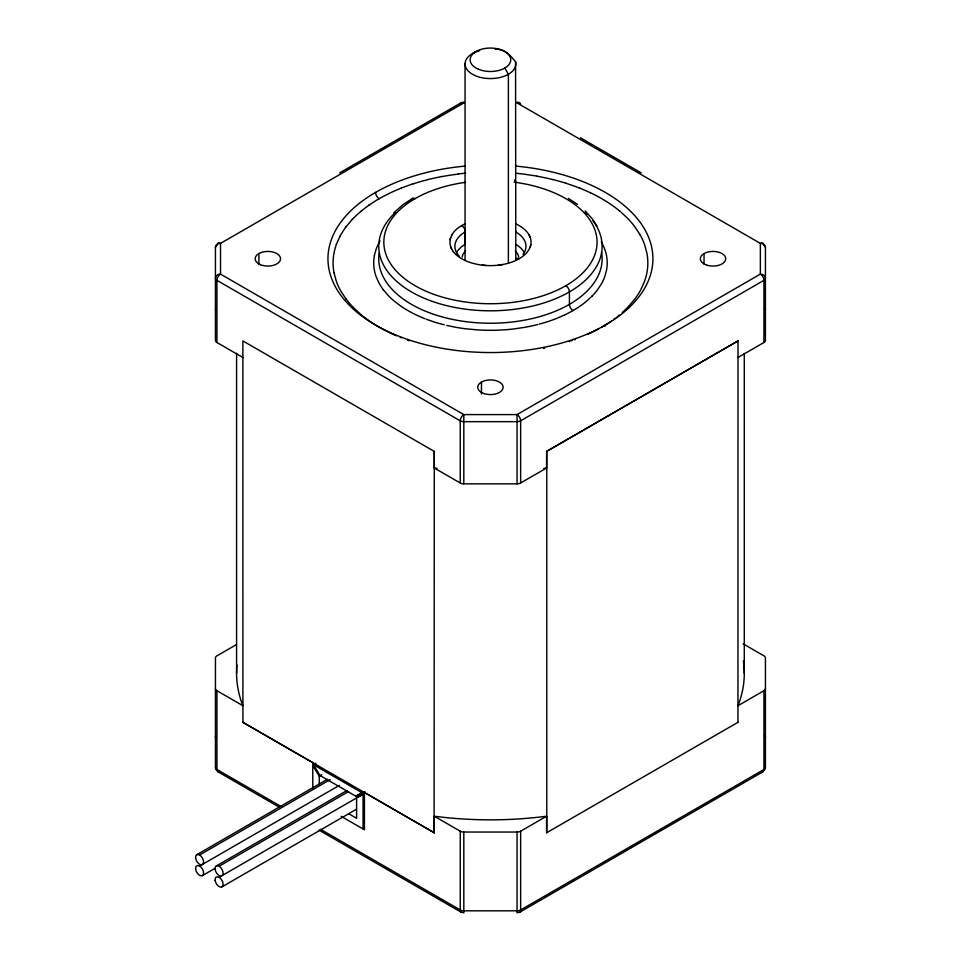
<?xml version="1.0" encoding="UTF-8"?>
<svg xmlns="http://www.w3.org/2000/svg" width="961" height="961" viewBox="0 0 961 961"><rect width="100%" height="100%" fill="white"/><g stroke="black" fill="none" stroke-linecap="round" stroke-linejoin="round"><path stroke-width="1.44" d="M374.37 255.518L376.147 249.079A116.605 67.318 0 0 1 379.139 242.58M450.06 239.601L450.637 237.511M530.808 244.731L530.244 246.833M336.386 244.274L340.134 235.95M546.593 451.418L738 340.915L546.593 451.418L546.593 468.007L520.646 482.975A5.081 2.931 0 0 1 517.054 483.839L463.815 483.839A5.081 2.931 0 0 1 460.235 482.975L434.288 468.007L434.288 451.418L242.881 340.915L242.917 722.384L434.288 832.791L434.288 816.213A253.848 146.552 0 0 0 546.593 816.213L546.593 832.791L738 722.288M451.802 234.928L453.964 231.841A40.182 23.196 0 0 1 460.379 226.388L461.712 225.583A40.314 23.28 0 0 1 465.304 223.745M379.595 241.691L380.063 240.887M345.996 226.808L352.267 219.384M628.602 306.415L634.873 298.991A157.184 90.742 0 0 0 640.747 289.85L644.483 281.513A157.292 90.814 0 0 0 646.885 252.959L644.483 244.274A157.184 90.742 0 0 0 640.158 234.928M592.264 295.892L586.703 301.057A116.593 67.318 0 0 1 573.032 310.547A116.689 67.366 0 0 1 564.648 314.932M393.806 212.789L402.851 204.765L412.509 198.386M360.759 211.408L368.88 205.186M619.34 315.028L618.56 315.664M618.44 315.773L617.25 316.722M615.352 318.175L613.695 319.4M453.208 251.554L454.733 253.356A40.386 23.316 0 0 0 463.118 259.518A40.23 23.22 0 0 0 472.56 263.23L477.905 264.479A40.506 23.388 0 0 0 506.567 263.686L509.81 262.785A40.314 23.28 0 0 0 519.156 258.749L520.49 257.944A40.182 23.196 0 0 0 526.904 252.491L529.067 249.404A40.566 23.424 0 0 0 527.709 232.862L526.135 230.976A40.434 23.34 0 0 0 516.309 224.093M472.488 53.552L476.079 51.486M339.629 172.896L461.28 102.671M463.815 101.986L463.815 102.923L220.525 243.385A5.081 2.931 60 0 0 216.934 245.451A5.081 2.931 0 0 0 215.444 247.53L215.444 340.446A5.081 2.931 0 0 0 216.934 342.512L242.881 357.492M236.394 644.615L216.934 655.846A5.081 2.931 0 0 0 215.444 657.913L215.444 767.407A5.081 2.931 0 0 0 216.934 769.485A5.081 2.931 -60 0 0 219.54 771.971M738 357.492L763.935 342.512A5.081 2.931 0 0 0 765.424 340.446L765.424 247.53A5.081 2.931 0 0 0 763.935 245.451A5.081 2.931 -60 0 0 760.355 243.385L517.054 102.923L517.054 101.986M365.036 791.6L355.81 796.176L320.049 775.527L313.346 764.656L315.857 763.214M315.316 764.175L312.805 765.617L319.268 776.212L319.268 785.005M319.268 776.212L321.779 774.758M196.753 854.725L327.521 779.227M199.588 855.014L330.248 779.575M199.588 866.065L339.305 785.401M216.261 865.993L347.029 790.483M202.435 875.615L215.252 868.215M219.096 866.269L348.471 791.588M355.81 796.176L360.843 793.269M348.879 813.835L356.603 818.292L356.603 797.762L364.135 793.414M219.096 877.321L356.231 798.147M221.943 886.883L356.567 809.162M434.288 816.213L460.235 831.193A5.081 2.931 0 0 0 463.815 832.046L517.054 832.046A5.081 2.931 0 0 0 520.646 831.193L546.593 816.213M765.424 688.653A5.081 2.931 0 0 1 763.935 690.719L738 705.698A253.848 146.552 0 0 0 743.394 661M519.589 912.277L762.89 771.803M356.603 797.762L363.066 794.639L363.066 829.019M564.6 314.968L557.704 318.007M556.599 318.439L556.671 318.415A116.605 67.318 0 0 1 546.365 322.079L539.241 324.145M401.254 188.02L413.398 183.659M575.231 339.449L574.426 339.738M571.591 340.747L572.408 340.47M569.128 341.587L569.945 341.311M537.788 324.518L536.815 324.77A116.605 67.318 0 0 1 525.102 327.269L514.363 328.878A116.689 67.366 0 0 1 477.665 329.911L466.505 328.878A116.593 67.318 0 0 1 454.409 327.028L446.793 325.431M427.933 179.503L441.868 176.464M543.698 348.399L544.635 348.206M502.483 264.563L498.759 265.116M458.193 173.953L465.689 173.16M495.275 49.299C504.057 48.446 510.687 55.534 515.564 61.852L515.805 259.59M486.002 265.476L482.362 265.152M434.288 451.418L434.096 832.767M537.115 176.115L522.688 173.953A157.304 90.814 0 0 0 515.997 173.328M552.947 179.503L565.813 183.131M444.222 324.806L444.054 324.77A116.593 67.318 0 0 1 433.315 321.695L426.179 319.184M424.858 318.68L424.342 318.475A116.689 67.366 0 0 1 400.293 305.73L394.226 301.093A116.605 67.318 0 0 1 387.932 295.183L383.271 289.669M579.615 188.02L590.402 192.717M401.254 337.767L400.232 337.359M396.497 335.797L395.415 335.329M394.695 335.017L393.277 334.38M392.568 334.056L390.466 333.083A157.304 90.814 0 0 1 360.759 314.379L353.192 307.376M580.42 137.783L641.239 172.896M743.189 643.858L763.935 655.846A5.081 2.931 0 0 1 765.424 657.913L765.424 767.407A5.081 2.931 0 0 1 763.935 769.485A5.081 2.931 60 0 1 761.34 771.971M215.444 688.653A5.081 2.931 0 0 0 216.934 690.719L242.881 705.698A253.848 146.552 0 0 1 236.983 665.084M242.881 722.288L312.733 762.614L312.805 788.044M434.288 832.791L364.435 792.465L364.435 829.763L341.167 816.333M313.346 764.656L362.525 793.053M281.645 806.844L216.934 769.485L216.934 690.719M320.469 829.259L460.235 909.947A5.081 2.931 -60 0 0 462.83 912.433M217.991 771.803L278.81 806.928M318.932 830.088L461.28 912.277M568.359 198.386L577.465 204.345M620.121 211.408L620.181 211.468A157.292 90.814 0 0 0 590.438 192.741M621.323 212.441L627.689 218.423A157.184 90.742 0 0 1 634.909 226.892L640.146 234.856M585.153 210.855L592.336 218.892L596.949 226.075M345.948 298.919L340.735 290.931A157.184 90.742 0 0 1 336.398 281.513L333.996 272.84M504.801 68.063L508.381 74.285L508.381 262.473M529.223 235.217L530.196 237.367M451.646 249.127L450.685 246.977M763.935 342.512L763.935 280.336A5.081 2.931 60 0 0 760.355 274.113L760.355 243.385A5.081 4.144 0 0 1 765.424 247.53M763.935 690.719L763.935 769.485L520.646 909.947A5.081 2.931 60 0 1 518.039 912.433M744.282 353.312L744.282 673.289M738 340.915L737.952 722.384M704.041 253.572L704.041 264.011M546.773 451.394L546.773 832.767M520.646 482.975L520.646 420.798A5.081 2.931 60 0 0 517.054 414.587L463.815 414.587L220.525 274.113L220.525 243.385A5.081 4.144 0 0 0 215.444 247.53M520.646 831.193L520.646 909.947A5.081 2.931 0 0 1 517.054 910.812L463.815 910.812A5.081 2.931 0 0 1 460.235 909.947L460.235 831.193M517.054 483.839L517.054 414.587L760.355 274.113A5.081 4.144 0 0 1 765.424 278.258A5.081 2.931 0 0 1 763.935 280.336L520.646 420.798A5.081 2.931 0 0 1 517.054 421.663L463.815 421.663A5.081 2.931 0 0 1 460.235 420.798L216.934 280.336A5.081 2.931 0 0 1 215.444 278.258A5.081 4.144 0 0 1 220.525 274.113A5.081 2.931 -60 0 0 216.934 280.336L216.934 342.512M517.054 832.046L517.054 912.95M481.461 382.07L481.461 394.01M461.712 225.583A5.081 2.931 60 0 1 465.304 231.805L465.304 244.238A35.533 20.517 0 0 0 456.571 252.527M465.052 63.919L465.052 259.578M463.815 483.839L463.815 414.587A5.081 2.931 -60 0 0 460.235 420.798L460.235 482.975M463.815 832.046L463.815 912.95M258.881 253.572L258.881 264.011M236.586 353.312L236.586 673.289M611.436 320.974A157.292 90.814 0 0 1 601.73 327.112M628.614 306.391A157.184 90.742 0 0 1 622.26 312.529M537.283 176.259A157.184 90.742 0 0 1 553.116 179.647M565.933 183.263A157.184 90.742 0 0 1 579.747 188.164M334.032 272.864A157.304 90.814 0 0 1 336.434 244.31M368.904 205.246A157.304 90.814 0 0 1 379.175 198.699A5.081 2.931 60 0 1 375.559 192.428M340.146 236.022A157.184 90.742 0 0 1 346.02 226.88M352.279 219.48A157.184 90.742 0 0 1 360.759 211.504M379.09 198.783A157.184 90.742 0 0 1 401.193 188.164M413.338 183.803A157.184 90.742 0 0 1 427.861 179.659M441.772 176.62A157.184 90.742 0 0 1 458.085 174.121M605.31 325.07A5.081 2.931 60 0 1 605.178 326.139M515.504 166.073A162.457 93.794 0 0 1 626.752 309.778A162.457 93.794 0 0 1 354.116 309.778A162.457 93.794 0 0 1 465.364 166.073M573.008 310.571A5.081 2.931 60 0 1 569.417 304.349L569.417 291.916A5.081 2.931 60 0 0 565.825 285.693M592.276 295.88A116.593 67.318 0 0 0 597.622 289.657L601.514 283.699A116.593 67.318 0 0 0 604.733 276.708L606.511 270.269A116.689 67.366 0 0 0 604.721 249.079L601.958 242.905A116.593 67.318 0 0 0 601.274 241.752M601.538 252.094A111.692 64.483 0 0 1 491.588 323.232A111.692 64.483 0 0 1 379.127 253.416M514.171 182.158A106.611 61.552 0 0 1 578.774 276.636A106.611 61.552 0 0 1 402.851 277.261A106.611 61.552 0 0 1 465.424 182.338M592.937 220.706A111.692 64.483 0 0 1 482.29 310.631A111.692 64.483 0 0 1 395.488 212.357M585.393 212.357A111.692 64.483 0 0 1 587.219 214.123M411.476 200.356A5.081 2.931 60 0 1 415.044 198.639M515.564 231.805A35.533 20.517 0 0 1 523.048 254.461M459.358 256.275A35.533 20.517 0 0 1 465.304 231.805M515.625 260.107A5.081 2.931 60 0 1 519.156 258.749M453.292 251.53A40.506 23.388 0 0 1 451.934 235.013M515.564 244.238A35.533 20.517 0 0 1 524.298 252.527M462.157 257.055A28.434 16.409 0 0 1 465.58 250.785M515.3 250.785A28.434 16.409 0 0 1 518.712 257.055M515.564 61.852A25.382 14.655 0 0 1 496.501 78.153A25.382 14.655 0 0 1 466.505 68.808A25.382 14.655 0 0 1 479.635 50.657M514.724 179.863A25.382 14.655 0 0 1 515.564 182.061M765.424 767.407A5.081 4.144 0 0 1 761.749 771.395M764.596 738.949A5.081 4.144 0 0 0 765.424 736.679A5.081 2.931 0 0 0 764.427 734.925M215.805 738.204A5.081 4.144 0 0 1 215.444 736.679A5.081 2.931 0 0 1 215.744 735.694M219.601 771.491A5.081 4.144 0 0 1 215.444 767.407M546.593 468.007A253.848 146.552 0 0 1 543.842 468.355M437.039 468.355A253.848 146.552 0 0 1 434.288 468.007M517.054 102.923A5.081 2.931 -60 0 1 520.586 104.268M764.427 307.952A5.081 2.931 0 0 1 765.424 309.706M460.295 104.268A5.081 2.931 60 0 1 463.815 102.923M215.444 309.706A5.081 2.931 0 0 1 215.744 308.721M409.278 340.747A157.184 90.754 0 0 1 407.656 340.182M353.276 307.412A157.184 90.754 0 0 1 346.092 299.027M599.147 328.602A157.208 90.766 0 0 1 588.3 334.056M383.283 289.693A116.605 67.318 0 0 1 378.934 282.906L376.147 276.708A116.689 67.366 0 0 1 374.43 255.578M361.961 794.074A5.682 3.279 60 0 1 363.799 795.24M260.419 264.683A12.697 7.328 0 0 0 280.48 259.506A12.697 7.328 0 0 0 262.689 252.058A12.697 7.328 0 0 0 260.419 264.683M484.092 393.602A12.697 7.328 0 0 0 503.132 387.259A12.697 7.328 0 0 0 484.092 380.904A12.697 7.328 0 0 0 484.092 393.602M706.671 265.092A12.697 7.328 0 0 0 725.711 258.749A12.697 7.328 0 0 0 706.671 252.407A12.697 7.328 0 0 0 706.671 265.092M478.518 69.264A20.313 11.724 0 0 0 510.639 60.987A20.313 11.724 0 0 0 482.158 49.071A20.313 11.724 0 0 0 478.518 69.264M215.132 880.408A5.682 3.279 60 0 0 221.631 887.027A5.682 3.279 60 0 0 220.537 878.462A5.682 3.279 60 0 0 215.132 880.408M195.624 858.089A5.682 3.279 60 0 0 202.122 864.708A5.682 3.279 60 0 0 201.029 856.143A5.682 3.279 60 0 0 195.624 858.089M195.624 869.14A5.682 3.279 60 0 0 202.122 875.759A5.682 3.279 60 0 0 201.029 867.194A5.682 3.279 60 0 0 195.624 869.14M215.132 869.357A5.682 3.279 60 0 0 221.631 875.976A5.682 3.279 60 0 0 220.537 867.411A5.682 3.279 60 0 0 215.132 869.357"/></g></svg>
